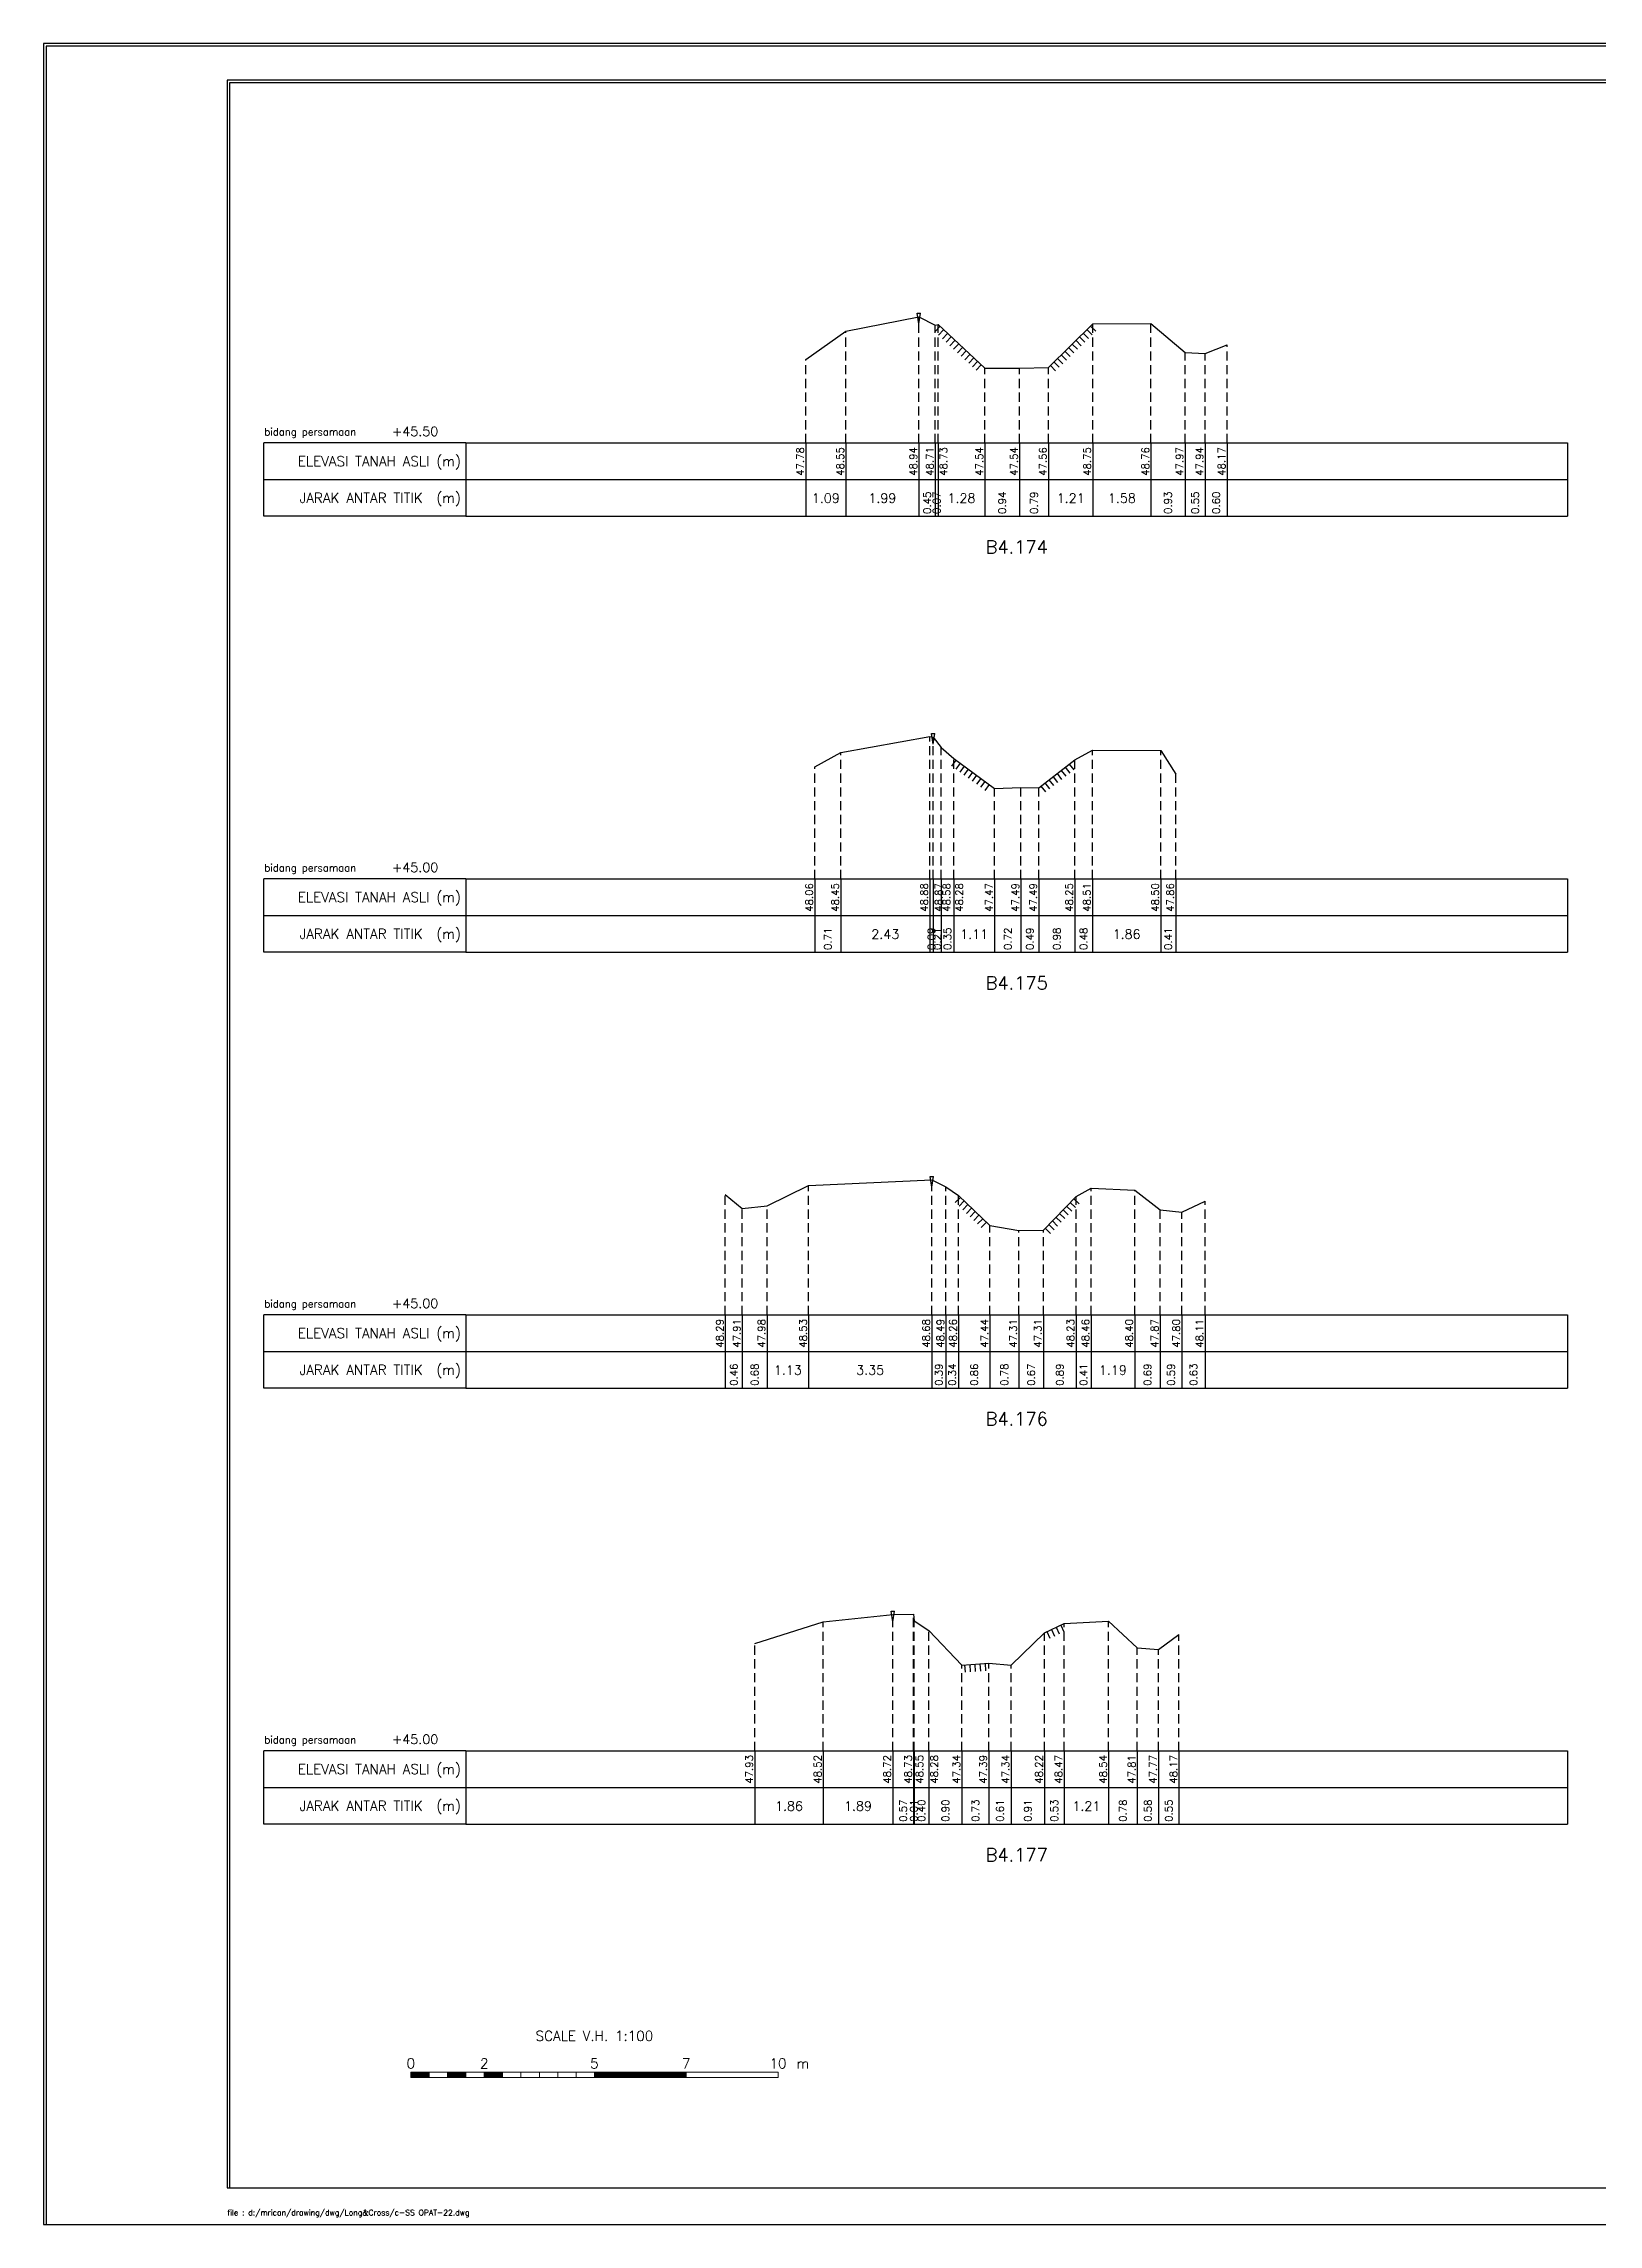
# Model space of a CAD drawing. Header units: inches. Extents: x -11 to 3175, y -842 to -783.
# Drawn here: x 1801 to 1843.3, y -842 to -782.6 of the extents above; entities that cross this region are included whole.
import ezdxf
from ezdxf.enums import TextEntityAlignment as Align

# ---------------------------------------------------------------- set-up
doc = ezdxf.new("R2010")
doc.units = ezdxf.units.IN
doc.header["$MEASUREMENT"] = 0
doc.linetypes.add('DASHED2', pattern=[0.375, 0.25, -0.125])
doc.layers.add('KOP', color=7, linetype='Continuous')
doc.layers.add('pelengkap', color=7, linetype='Continuous')
doc.styles.add('ARIAL', font='arial.ttf')
doc.styles.add('battang01', font='arial.ttf')
doc.styles.add('L100', font='simplex.shx', dxfattribs={"height": 0.254})
doc.styles.add('L140', font='simplex.shx', dxfattribs={"height": 0.356})
doc.styles.add('L60', font='simplex.shx', dxfattribs={"height": 0.152})
doc.styles.add('L80', font='simplex.shx', dxfattribs={"height": 0.203})
doc.styles.add('ROMANS-N', font='ROMANS.SHX', dxfattribs={"width": 0.8})
doc.styles.add('SONDU', font='arial.ttf')
doc.styles.get("Standard").update_dxf_attribs({"font": 'simplex.shx'})
doc.styles.add('STYLE1', font='arial.ttf', dxfattribs={"height": 0.2})

# ---------------------------------------------------------------- blocks, each defined once
blk = doc.blocks.new('kop')
at = {"layer": 'KOP'}
h = blk.add_hatch(color=3, dxfattribs=at)
h.paths.add_polyline_path([(609.87, 69.8), (591.81, 69.8), (591.81, 51.91), (609.87, 51.91)])
h.paths.add_polyline_path([(592.1, 52.25), (592.1, 69.5), (609.53, 69.5), (609.53, 52.25)], flags=16)
edge = h.paths.add_edge_path(flags=0)
edge.add_line((608.87, 52.91), (601.67, 52.91))
edge.add_ellipse((597.68, 52.92), major_axis=(2.82, 2.82), ratio=1, start_angle=314.84704, end_angle=495.15296)
edge.add_line((593.69, 52.91), (592.76, 52.91))
edge.add_line((592.76, 52.91), (592.76, 58.63))
edge.add_line((592.76, 58.63), (595.43, 58.63))
edge.add_ellipse((595.43, 63.37), major_axis=(-3.35, 3.35), ratio=1, start_angle=135, end_angle=315)
edge.add_line((595.43, 68.11), (595.43, 68.84))
edge.add_line((595.43, 68.84), (601.65, 68.84))
edge.add_line((601.65, 68.84), (601.65, 58.59))
edge.add_ellipse((604.86, 58.63), major_axis=(2.26, 2.26), ratio=1, start_angle=135.57378, end_angle=315)
edge.add_line((608.06, 58.63), (608.87, 58.63))
edge.add_line((608.87, 58.63), (608.87, 52.91))
h = blk.add_hatch(dxfattribs=at)
h.set_pattern_fill('ANSI31', color=21)
h.paths.add_polyline_path([(609.53, 69.5), (592.1, 69.5), (592.1, 52.25), (609.53, 52.25)])
edge = h.paths.add_edge_path(flags=16)
edge.add_line((608.06, 58.63), (608.87, 58.63))
edge.add_line((608.87, 58.63), (608.87, 52.91))
edge.add_line((608.87, 52.91), (601.67, 52.91))
edge.add_ellipse((597.68, 52.92), major_axis=(-2.82, 2.82), ratio=1, start_angle=224.84704, end_angle=405.15296)
edge.add_line((593.69, 52.91), (592.76, 52.91))
edge.add_line((592.76, 52.91), (592.76, 58.63))
edge.add_line((592.76, 58.63), (595.43, 58.63))
edge.add_ellipse((595.43, 63.37), major_axis=(-3.35, 3.35), ratio=1, start_angle=135, end_angle=315)
edge.add_line((595.43, 68.11), (595.43, 68.84))
edge.add_line((595.43, 68.84), (601.65, 68.84))
edge.add_line((601.65, 68.84), (601.65, 58.59))
edge.add_ellipse((604.86, 58.63), major_axis=(-2.26, 2.26), ratio=1, start_angle=45.57378, end_angle=225)
h = blk.add_hatch(color=3, dxfattribs=at)
edge = h.paths.add_edge_path()
edge.add_line((601.65, 68.84), (595.43, 68.84))
edge.add_line((595.43, 68.84), (595.43, 68.11))
edge.add_ellipse((595.43, 63.37), major_axis=(-3.35, 3.35), ratio=1, start_angle=135, end_angle=315, ccw=False)
edge.add_line((595.43, 58.63), (592.76, 58.63))
edge.add_line((592.76, 58.63), (592.76, 52.91))
edge.add_line((592.76, 52.91), (593.69, 52.91))
edge.add_ellipse((597.68, 52.92), major_axis=(-2.82, 2.82), ratio=1, start_angle=-135.15296, end_angle=45.15296, ccw=False)
edge.add_line((601.67, 52.91), (608.87, 52.91))
edge.add_line((608.87, 52.91), (608.87, 58.63))
edge.add_line((608.87, 58.63), (608.06, 58.63))
edge.add_ellipse((604.86, 58.63), major_axis=(2.26, 2.26), ratio=1, start_angle=134.42622, end_angle=315, ccw=False)
edge.add_line((601.65, 58.66), (601.65, 68.84))
h = blk.add_hatch(dxfattribs=at)
h.set_pattern_fill('ANSI31', color=41)
h.paths.add_polyline_path([(595.59, 25.44), (591.99, 25.44), (591.99, 22.12), (595.59, 22.12)])
h.paths.add_polyline_path([(594.83, 23.8), (595.49, 22.51), (594.95, 22.51), (594.37, 23.59), (594.37, 22.51), (593.85, 22.51), (593.85, 24.73), (593.24, 22.51), (592.84, 22.51), (592.12, 25.05), (592.67, 25.05), (593.03, 23.54), (593.41, 25.05), (594.37, 25.05), (594.37, 23.99), (594.89, 25.05), (595.46, 25.05)], flags=16)
at = {"color": 2}
blk.add_lwpolyline([(-49.29, -9.99), (790.69, -9.99), (790.69, 583.29), (-49.29, 583.29)], close=True, dxfattribs=at)
at = {"color": 6}
blk.add_lwpolyline([(0.65, 0), (780.7, 0), (780.7, 573.3), (0.65, 573.3)], close=True, dxfattribs=at)
at = {"layer": 'KOP', "color": 5}
for p, q in [((590.8, 70.96), (590.8, 29.98)), ((590.8, 70.96), (780.7, 70.96)), ((400.9, 29.98), (400.9, 0)), ((400.9, 29.98), (590.8, 29.98)), ((590.8, 29.98), (590.8, 0))]:
    blk.add_line(p, q, dxfattribs=at)
at = {"layer": 'KOP', "color": 3}
for p, q in [((591.81, 69.8), (609.87, 69.8)), ((591.81, 51.91), (591.81, 69.8)), ((592.1, 69.5), (609.53, 69.5)), ((592.1, 52.25), (592.1, 69.5)), ((595.43, 68.84), (595.43, 68.11)), ((595.43, 68.84), (601.65, 68.84)), ((601.65, 58.59), (601.65, 68.84)), ((609.53, 69.5), (609.53, 52.25)), ((609.87, 69.8), (609.87, 51.91)), ((592.76, 52.91), (592.76, 58.63)), ((595.43, 58.63), (592.76, 58.63)), ((608.87, 58.63), (608.06, 58.63)), ((608.87, 58.63), (608.87, 52.91)), ((609.87, 51.91), (591.81, 51.91)), ((609.53, 52.25), (592.1, 52.25)), ((593.69, 52.91), (592.76, 52.91)), ((608.87, 52.91), (601.67, 52.91)), ((720.73, 43.98), (780.7, 43.98)), ((720.73, 36.98), (780.7, 36.98)), ((415.9, 29.98), (415.9, 0)), ((430.89, 29.98), (430.89, 0)), ((545.83, 29.98), (545.83, 0)), ((560.82, 29.98), (560.82, 0)), ((575.81, 29.98), (575.81, 0)), ((655.77, 29.98), (655.77, 11.99)), ((675.76, 29.98), (675.76, 0)), ((705.74, 29.98), (705.74, 0)), ((400.9, 24.99), (590.8, 24.99)), ((655.77, 23.99), (720.73, 23.99)), ((720.73, 23.99), (780.7, 23.99)), ((400.9, 19.99), (590.8, 19.99)), ((655.77, 17.99), (720.73, 17.99)), ((720.73, 17.99), (780.7, 17.99)), ((740.72, 17.99), (740.72, 0)), ((400.9, 14.99), (590.8, 14.99)), ((590.8, 6), (720.73, 6))]:
    blk.add_line(p, q, dxfattribs=at)
at = {"layer": 'KOP', "color": 4}
for p, q in [((610.79, 70.96), (610.79, 50.97)), ((720.73, 70.96), (720.73, 0)), ((590.8, 50.97), (720.73, 50.97)), ((720.73, 50.97), (780.7, 50.97)), ((590.8, 29.98), (720.73, 29.98)), ((720.73, 29.98), (780.7, 29.98)), ((590.8, 11.99), (720.73, 11.99))]:
    blk.add_line(p, q, dxfattribs=at)
at = {"layer": 'KOP', "color": 41}
blk.add_line((595.59, 22.12), (591.99, 22.12), dxfattribs=at)
for points in [[(591.99, 25.44), (595.59, 25.44)], [(592.12, 25.05), (592.67, 25.05)], [(592.12, 25.05), (592.84, 22.51)], [(592.2, 25.44), (592.42, 25.44)], [(592.63, 25.44), (592.84, 25.44)], [(592.67, 25.05), (593.03, 23.54), (593.41, 25.05)], [(593.05, 25.44), (593.26, 25.44)], [(593.24, 22.51), (593.85, 24.73)], [(593.41, 25.05), (594.37, 25.05)], [(593.48, 25.44), (593.69, 25.44)], [(593.85, 22.51), (593.85, 24.73)], [(593.9, 25.44), (594.11, 25.44)], [(594.32, 25.44), (594.53, 25.44)], [(594.37, 25.05), (594.37, 23.99)], [(594.37, 23.99), (594.89, 25.05)], [(594.75, 25.44), (594.96, 25.44)], [(594.83, 23.8), (595.46, 25.05)], [(594.83, 23.8), (595.49, 22.51)], [(594.89, 25.05), (595.46, 25.05)], [(595.17, 25.44), (595.38, 25.44)], [(592.84, 22.51), (593.24, 22.51)], [(593.85, 22.51), (594.37, 22.51)], [(594.95, 22.51), (594.37, 23.59)], [(594.37, 23.59), (594.37, 22.51)], [(594.95, 22.51), (595.49, 22.51)]]:
    blk.add_lwpolyline(points, dxfattribs=at)
at = {"layer": 'KOP', "color": 42}
for points in [[(592.2, 29.11), (592.2, 25.44)], [(592.54, 29.11), (592.54, 25.44)], [(592.96, 29.11), (592.96, 25.44)], [(593.38, 29.11), (593.38, 25.44)], [(593.81, 29.11), (593.81, 25.44)], [(594.23, 29.11), (594.23, 25.44)], [(594.65, 29.11), (594.65, 25.44)], [(595.08, 29.11), (595.08, 25.44)], [(595.5, 29.11), (595.5, 25.44)]]:
    blk.add_lwpolyline(points, dxfattribs=at)
at = {"layer": 'KOP', "color": 3}
for centre, major_axis, start_param, end_param in [((595.43, 63.37), (-3.35, 3.35), 2.356194, 5.497787), ((597.68, 52.92), (-2.82, 2.82), 3.924321, 7.071253), ((604.86, 58.63), (-2.26, 2.26), 0.785398, 3.926991)]:
    blk.add_ellipse(centre, major_axis=major_axis, ratio=1, start_param=start_param, end_param=end_param, dxfattribs=at)
at = {"layer": 'KOP', "color": 5, "style": 'SONDU'}
for s, height, width, p, p2 in [('MINISTRY OF PUBLIC WORKS AND HOUSING', 3.4982, 0.971049, (612.49, 65.4), (715.58, 65.4)), ('DIRECTORATE GENERAL OF WATER RESOURCES', 2.7485, 1.100714, (612.33, 60.62), (715.42, 60.62)), ('DIRECTORATE OF IRRIGATION AND LOWLAND', 1.9989, 1.638753, (612.52, 56.15), (715.75, 56.15))]:
    blk.add_text(s, height=height, dxfattribs=dict(at, width=width)).set_placement(p, p2, align=Align.FIT)
at = {"layer": 'KOP', "color": 3, "style": 'ROMANS-N', "width": 1.832261}
blk.add_text('Jalan Pattimura No. 20 Kebayoran Baru, Jakarta Selatan', height=1.2493, dxfattribs=at).set_placement((612.79, 53.07), (715.58, 53.07), align=Align.FIT)
at = {"layer": 'KOP', "color": 5, "style": 'ARIAL'}
blk.add_text('Subject:', height=3.252, dxfattribs=at).set_placement((593.75, 45.87))
at = {"layer": 'KOP', "color": 3}
for s, height, style, p in [('Scheme', 1.999, 'battang01', (722.75, 46.66)), (':', 2, 'battang01', (740.37, 46.56)), ('D.I MRICAN', 1.999, 'battang01', (742.66, 46.66)), ('District', 1.999, 'battang01', (722.68, 39.97)), ('KEDIRI', 1.999, 'battang01', (742.66, 39.66)), (':', 2, 'battang01', (740.38, 39.87)), ('Province', 1.999, 'battang01', (722.75, 32.66)), (':', 2, 'battang01', (740.37, 32.57)), ('EAST JAVA', 1.999, 'battang01', (742.66, 32.66)), ('Prepared by', 1.9989, 'battang01', (657.14, 25.79)), ('No. of Sheet ', 1.9989, 'battang01', (722.52, 26.68)), (':', 2, 'battang01', (740.38, 25.62)), ('in joint venture with:', 1.2493, 'SONDU', (597.56, 21.07)), ('Checked by', 1.999, 'battang01', (657.14, 19.79)), ('Register', 1.999, 'battang01', (722.52, 20.02)), (':', 2, 'battang01', (740.36, 19.92)), ('Team Leader', 1.9989, 'battang01', (657.14, 13.79)), ('Yoo, Kang-Keun', 1.9989, 'battang01', (677.26, 13.79)), ('Date :', 1.999, 'battang01', (722.52, 13.49)), ('No. of Contract :', 1.9989, 'battang01', (743.52, 13.49)), ('No.', 2, 'STYLE1', (404.73, 6.99)), ('Date', 2, 'STYLE1', (417.78, 6.99)), ('Revised', 2, 'STYLE1', (483.04, 7.17)), ('Drawn', 2, 'STYLE1', (550.92, 7.18)), ('Checked', 2, 'STYLE1', (562.62, 7.11)), ('Approv.', 2, 'STYLE1', (578.86, 7.21)), ('Acknowledge by', 1.9989, 'battang01', (592.18, 7.8)), (':', 2, 'battang01', (612.76, 7.81)), ('Approved by', 1.9989, 'battang01', (592.18, 1.8)), (':', 2, 'battang01', (612.81, 1.77)), ('Directorate of Irrigations and Lowlands', 1.9989, 'battang01', (614.08, 1.59))]:
    blk.add_text(s, height=height, dxfattribs=dict(at, style=style)).set_placement(p)
at = {"layer": 'KOP', "color": 6, "style": 'SONDU'}
blk.add_text('PT. VIRAMA KARYA (Persero)', height=2.5809, dxfattribs=at).set_placement((597.36, 26.15))
at = {"layer": 'KOP', "color": 42, "style": 'SONDU'}
blk.add_text('VIRAMA', height=0.942, dxfattribs=at).set_placement((591.3, 21.04))
at = {"layer": 'KOP', "color": 4, "style": 'SONDU'}
for s, p in [('Korean Rural Community Corporation', (592.02, 18.86)), ('PT. Wiratman', (592.02, 16.86)), ('PT. Terasis Erojaya', (591.94, 12.59)), ('PT. Tuah Agung Anugrah', (592, 14.73))]:
    blk.add_text(s, height=1.4992, dxfattribs=at).set_placement(p)
at = {"layer": 'KOP', "color": 3, "insert": (719.86, 60.77), "char_height": 2.4987, "width": 61.4394, "attachment_point": 4, "style": 'SONDU'}
blk.add_mtext('\\pi1.9124;Project Preparation Consultant (PPC)\\P\\pi3.0493;Firm For Develompent of the Mrican \\P\\pi7.7731;Irrigation System In East Java', dxfattribs=at)
at = {"layer": 'KOP', "color": 2, "insert": (597.57, 24.25), "char_height": 0.9995, "width": 48.7181, "attachment_point": 1, "style": 'SONDU'}
blk.add_mtext('Jl. Hang Tuah Raya No.26, Kebayoran Baru Jakarta Selatan 12120 Indonesia', dxfattribs=at)
blk = doc.blocks.new('*X6')
at = {"color": 0}
for p, q in [((20000, 6250), (25000, 6250)), ((20000, 6200), (25000, 6200)), ((20000, 6150), (25000, 6150)), ((20000, 6100), (25000, 6100)), ((20000, 6050), (25000, 6050))]:
    blk.add_line(p, q, dxfattribs=at)
blk = doc.blocks.new('*X5')
at = {"color": 0}
for p, q in [((14000, 6250), (15000, 6250)), ((14000, 6200), (15000, 6200)), ((14000, 6150), (15000, 6150)), ((14000, 6100), (15000, 6100)), ((14000, 6050), (15000, 6050))]:
    blk.add_line(p, q, dxfattribs=at)
blk = doc.blocks.new('*X3')
at = {"color": 0}
for p, q in [((10000, 6250), (11000, 6250)), ((10000, 6200), (11000, 6200)), ((10000, 6150), (11000, 6150)), ((10000, 6100), (11000, 6100)), ((10000, 6050), (11000, 6050))]:
    blk.add_line(p, q, dxfattribs=at)
blk = doc.blocks.new('*X4')
at = {"color": 0}
for p, q in [((12000, 6250), (13000, 6250)), ((12000, 6200), (13000, 6200)), ((12000, 6150), (13000, 6150)), ((12000, 6100), (13000, 6100)), ((12000, 6050), (13000, 6050))]:
    blk.add_line(p, q, dxfattribs=at)
blk = doc.blocks.new('c100')
at = {"color": 2}
blk.add_lwpolyline([(-5, -1), (79.1, -1), (79.1, 58.4), (-5, 58.4)], close=True, dxfattribs=at)
at = {"color": 6}
blk.add_lwpolyline([(0, 0), (78.1, 0), (78.1, 57.4), (0, 57.4)], close=True, dxfattribs=at)
at = {"color": 3, "lineweight": 0}
for points in [[(5, 3), (5.5, 3), (5.5, 3.15), (5, 3.15)], [(5.5, 3), (6, 3), (6, 3.15), (5.5, 3.15)], [(6, 3), (6.5, 3), (6.5, 3.15), (6, 3.15)], [(6.5, 3), (7, 3), (7, 3.15), (6.5, 3.15)], [(7, 3), (7.5, 3), (7.5, 3.15), (7, 3.15)], [(7.5, 3), (8, 3), (8, 3.15), (7.5, 3.15)], [(8, 3), (8.5, 3), (8.5, 3.15), (8, 3.15)], [(8.5, 3), (9, 3), (9, 3.15), (8.5, 3.15)], [(9, 3), (9.5, 3), (9.5, 3.15), (9, 3.15)], [(9.5, 3), (10, 3), (10, 3.15), (9.5, 3.15)], [(10, 3), (12.5, 3), (12.5, 3.15), (10, 3.15)], [(12.5, 3), (15, 3), (15, 3.15), (12.5, 3.15)]]:
    blk.add_lwpolyline(points, close=True, dxfattribs=at)
at = {"color": 1, "lineweight": 0, "xscale": 0.0005, "yscale": 0.0005, "zscale": 0.0005}
for name in ['*X3', '*X4', '*X5', '*X6']:
    blk.add_blockref(name, (0, 0), dxfattribs=at)
at = {"color": 3}
for s, p in [('SCALE V.H. 1:100', (10, 4)), ('0', (5, 3.25)), ('2', (7, 3.25)), ('5', (10, 3.25)), ('7', (12.5, 3.25)), ('10', (15, 3.25))]:
    blk.add_text(s, height=0.27, dxfattribs=at).set_placement(p, align=Align.CENTER)
blk.add_text('m', height=0.27, dxfattribs=at).set_placement((15.5, 3.25))
blk = doc.blocks.new('das2')
at = {"color": 5, "linetype": 'Continuous'}
for q in [(0, 1), (17.75, 1)]:
    blk.add_line((2.75, 1), q, dxfattribs=at)
at = {"color": 3, "linetype": 'Continuous'}
for p, q in [((2.75, 1), (2.75, 0)), ((17.75, 1), (17.75, 0)), ((0, 0.5), (17.75, 0.5)), ((2.75, 0), (0, 0)), ((2.75, 0), (17.75, 0))]:
    blk.add_line(p, q, dxfattribs=at)
blk.add_lwpolyline([(0, 0), (0, 1)], dxfattribs=at)
blk.add_text('bidang persamaan', height=0.1, dxfattribs=at).set_placement((0.005, 1.1))
at = {"color": 5, "linetype": 'Continuous'}
for s, p in [('ELEVASI TANAH ASLI (m)', (2.683, 0.683)), ('JARAK ANTAR TITIK  (m)', (2.683, 0.183))]:
    blk.add_text(s, height=0.135, dxfattribs=at).set_placement(p, align=Align.RIGHT)
blk = doc.blocks.new('gbrpatok')
at = {"color": 2, "linetype": 'Continuous'}
for p, q in [((-0.00045, 0.00096), (0.00045, 0.00096)), ((0, -0.00196), (-0.00045, 0.00096)), ((0, -0.00196), (0.00045, 0.00096))]:
    blk.add_line(p, q, dxfattribs=at)

msp = doc.modelspace()

# ---------------------------------------------------------------- linework, layer by layer
at = {"color": 2, "linetype": 'Continuous', "lineweight": -3}
for p, q in [((1821.755, -791.207), (1822.847, -790.433)), ((1822.847, -790.433), (1824.836, -790.039)), ((1824.836, -790.039), (1825.284, -790.272)), ((1825.284, -790.272), (1825.357, -790.254)), ((1825.357, -790.254), (1826.633, -791.444)), ((1828.366, -791.421), (1829.572, -790.235)), ((1829.572, -790.235), (1831.155, -790.224)), ((1831.155, -790.224), (1832.085, -791.01)), ((1832.085, -791.01), (1832.631, -791.044)), ((1832.631, -791.044), (1833.232, -790.808)), ((1826.633, -791.444), (1827.577, -791.44)), ((1827.577, -791.44), (1828.366, -791.421)), ((1822.708, -801.913), (1825.133, -801.477)), ((1825.133, -801.477), (1825.228, -801.487)), ((1825.228, -801.487), (1825.442, -801.775)), ((1825.442, -801.775), (1825.787, -802.075)), ((1829.08, -802.112), (1829.563, -801.844)), ((1829.563, -801.844), (1831.424, -801.858)), ((1831.424, -801.858), (1831.831, -802.5)), ((1822.002, -802.303), (1822.708, -801.913)), ((1825.787, -802.075), (1826.897, -802.889)), ((1828.102, -802.867), (1829.08, -802.112)), ((1826.897, -802.889), (1827.615, -802.866)), ((1827.615, -802.866), (1828.102, -802.867)), ((1820.703, -814.257), (1821.834, -813.706)), ((1821.834, -813.706), (1825.186, -813.551)), ((1825.186, -813.551), (1825.573, -813.742)), ((1825.573, -813.742), (1825.916, -813.977)), ((1829.116, -813.999), (1829.524, -813.773)), ((1829.524, -813.773), (1830.714, -813.832)), ((1819.565, -813.947), (1820.027, -814.327)), ((1820.027, -814.327), (1820.703, -814.257)), ((1825.916, -813.977), (1826.772, -814.796)), ((1828.227, -814.918), (1829.116, -813.999)), ((1830.714, -813.832), (1831.409, -814.367)), ((1831.409, -814.367), (1831.997, -814.432)), ((1831.997, -814.432), (1832.631, -814.125)), ((1826.772, -814.796), (1827.556, -814.925)), ((1827.556, -814.925), (1828.227, -814.918)), ((1820.367, -826.174), (1822.231, -825.584)), ((1822.231, -825.584), (1824.124, -825.39)), ((1824.124, -825.39), (1824.693, -825.377)), ((1824.693, -825.377), (1824.704, -825.561)), ((1824.704, -825.561), (1825.106, -825.826)), ((1828.258, -825.884), (1828.791, -825.633)), ((1828.791, -825.633), (1830.004, -825.567)), ((1830.004, -825.567), (1830.782, -826.299)), ((1825.106, -825.826), (1826.01, -826.764)), ((1827.349, -826.764), (1828.258, -825.884)), ((1831.365, -826.341), (1831.919, -825.933)), ((1826.01, -826.764), (1826.742, -826.717)), ((1826.742, -826.717), (1827.349, -826.764)), ((1830.782, -826.299), (1831.365, -826.341))]:
    msp.add_line(p, q, dxfattribs=at)
at = {"color": 1, "linetype": 'DASHED2', "lineweight": -3}
for p, q in [((1822.847, -793.482), (1822.847, -790.433)), ((1824.836, -793.482), (1824.836, -790.039)), ((1825.284, -793.482), (1825.284, -790.272)), ((1825.357, -793.482), (1825.357, -790.254)), ((1829.572, -793.482), (1829.572, -790.235)), ((1831.155, -793.482), (1831.155, -790.224)), ((1821.755, -793.482), (1821.755, -791.207)), ((1832.085, -793.482), (1832.085, -791.01)), ((1832.631, -793.482), (1832.631, -791.044)), ((1833.232, -793.482), (1833.232, -790.808)), ((1826.633, -793.482), (1826.633, -791.444)), ((1827.577, -793.482), (1827.577, -791.44)), ((1828.366, -793.482), (1828.366, -791.421)), ((1825.133, -805.358), (1825.133, -801.477)), ((1825.228, -805.358), (1825.228, -801.487)), ((1825.442, -805.358), (1825.442, -801.775)), ((1829.563, -805.358), (1829.563, -801.844)), ((1831.424, -805.358), (1831.424, -801.858)), ((1822.002, -805.358), (1822.002, -802.303)), ((1822.708, -805.358), (1822.708, -801.913)), ((1825.787, -805.358), (1825.787, -802.075)), ((1829.08, -805.358), (1829.08, -802.112)), ((1826.897, -805.358), (1826.897, -802.889)), ((1827.615, -805.358), (1827.615, -802.866)), ((1828.102, -805.358), (1828.102, -802.867)), ((1831.831, -805.358), (1831.831, -802.5)), ((1821.834, -817.232), (1821.834, -813.706)), ((1825.186, -817.232), (1825.186, -813.551)), ((1825.573, -817.232), (1825.573, -813.742)), ((1829.524, -817.232), (1829.524, -813.773)), ((1819.565, -817.232), (1819.565, -813.947)), ((1820.027, -817.232), (1820.027, -814.327)), ((1820.703, -817.232), (1820.703, -814.257)), ((1825.916, -817.232), (1825.916, -813.977)), ((1829.116, -817.232), (1829.116, -813.999)), ((1830.714, -817.232), (1830.714, -813.832)), ((1831.409, -817.232), (1831.409, -814.367)), ((1832.631, -817.232), (1832.631, -814.125)), ((1826.772, -817.232), (1826.772, -814.796)), ((1827.556, -817.232), (1827.556, -814.925)), ((1828.227, -817.232), (1828.227, -814.918)), ((1831.997, -817.232), (1831.997, -814.432)), ((1822.231, -829.107), (1822.231, -825.584)), ((1824.124, -829.107), (1824.124, -825.39)), ((1824.693, -829.107), (1824.693, -825.377)), ((1824.704, -829.107), (1824.704, -825.561)), ((1828.791, -829.107), (1828.791, -825.633)), ((1830.004, -829.107), (1830.004, -825.567)), ((1820.367, -829.107), (1820.367, -826.174)), ((1825.106, -829.107), (1825.106, -825.826)), ((1828.258, -829.107), (1828.258, -825.884)), ((1831.919, -829.107), (1831.919, -825.933)), ((1826.01, -829.107), (1826.01, -826.764)), ((1826.742, -829.107), (1826.742, -826.717)), ((1827.349, -829.107), (1827.349, -826.764)), ((1830.782, -829.107), (1830.782, -826.299)), ((1831.365, -829.107), (1831.365, -826.341))]:
    msp.add_line(p, q, dxfattribs=at)
at = {"color": 1, "linetype": 'Continuous', "lineweight": -3}
for p, q in [((1821.755, -793.482), (1821.755, -795.482)), ((1822.847, -793.482), (1822.847, -795.482)), ((1824.836, -793.482), (1824.836, -795.482)), ((1825.284, -793.482), (1825.284, -795.482)), ((1825.357, -793.482), (1825.357, -795.482)), ((1826.633, -793.482), (1826.633, -795.482)), ((1827.577, -793.482), (1827.577, -795.482)), ((1828.366, -793.482), (1828.366, -795.482)), ((1829.572, -793.482), (1829.572, -795.482)), ((1831.155, -793.482), (1831.155, -795.482)), ((1832.085, -793.482), (1832.085, -795.482)), ((1832.631, -793.482), (1832.631, -795.482)), ((1833.232, -793.482), (1833.232, -795.482)), ((1822.002, -805.358), (1822.002, -807.358)), ((1822.708, -805.358), (1822.708, -807.358)), ((1825.133, -805.358), (1825.133, -807.358)), ((1825.228, -805.358), (1825.228, -807.358)), ((1825.442, -805.358), (1825.442, -807.358)), ((1825.787, -805.358), (1825.787, -807.358)), ((1826.897, -805.358), (1826.897, -807.358)), ((1827.615, -805.358), (1827.615, -807.358)), ((1828.102, -805.358), (1828.102, -807.358)), ((1829.08, -805.358), (1829.08, -807.358)), ((1829.563, -805.358), (1829.563, -807.358)), ((1831.424, -805.358), (1831.424, -807.358)), ((1831.831, -805.358), (1831.831, -807.358)), ((1819.565, -817.232), (1819.565, -819.232)), ((1820.027, -817.232), (1820.027, -819.232)), ((1820.703, -817.232), (1820.703, -819.232)), ((1821.834, -817.232), (1821.834, -819.232)), ((1825.186, -817.232), (1825.186, -819.232)), ((1825.573, -817.232), (1825.573, -819.232)), ((1825.916, -817.232), (1825.916, -819.232)), ((1826.772, -817.232), (1826.772, -819.232)), ((1827.556, -817.232), (1827.556, -819.232)), ((1828.227, -817.232), (1828.227, -819.232)), ((1829.116, -817.232), (1829.116, -819.232)), ((1829.524, -817.232), (1829.524, -819.232)), ((1830.714, -817.232), (1830.714, -819.232)), ((1831.409, -817.232), (1831.409, -819.232)), ((1831.997, -817.232), (1831.997, -819.232)), ((1832.631, -817.232), (1832.631, -819.232)), ((1820.367, -829.107), (1820.367, -831.107)), ((1822.231, -829.107), (1822.231, -831.107)), ((1824.124, -829.107), (1824.124, -831.107)), ((1824.693, -829.107), (1824.693, -831.107)), ((1824.704, -829.107), (1824.704, -831.107)), ((1825.106, -829.107), (1825.106, -831.107)), ((1826.01, -829.107), (1826.01, -831.107)), ((1826.742, -829.107), (1826.742, -831.107)), ((1827.349, -829.107), (1827.349, -831.107)), ((1828.258, -829.107), (1828.258, -831.107)), ((1828.791, -829.107), (1828.791, -831.107)), ((1830.004, -829.107), (1830.004, -831.107)), ((1830.782, -829.107), (1830.782, -831.107)), ((1831.365, -829.107), (1831.365, -831.107)), ((1831.919, -829.107), (1831.919, -831.107))]:
    msp.add_line(p, q, dxfattribs=at)
at = {"layer": 'pelengkap', "color": 1, "linetype": 'Continuous', "lineweight": -3}
for p, q in [((1825.408, -790.302), (1825.271, -790.448)), ((1825.51, -790.397), (1825.374, -790.544)), ((1825.613, -790.493), (1825.476, -790.639)), ((1825.715, -790.588), (1825.579, -790.735)), ((1829.214, -790.587), (1829.355, -790.729)), ((1829.314, -790.489), (1829.454, -790.631)), ((1829.414, -790.39), (1829.554, -790.533)), ((1829.514, -790.292), (1829.654, -790.435)), ((1825.817, -790.684), (1825.681, -790.83)), ((1825.92, -790.779), (1825.783, -790.926)), ((1826.022, -790.875), (1825.886, -791.021)), ((1826.125, -790.97), (1825.988, -791.117)), ((1826.227, -791.066), (1826.091, -791.212)), ((1826.329, -791.161), (1826.193, -791.307)), ((1828.615, -791.176), (1828.756, -791.318)), ((1828.715, -791.078), (1828.856, -791.22)), ((1828.815, -790.979), (1828.955, -791.122)), ((1828.915, -790.881), (1829.055, -791.024)), ((1829.015, -790.783), (1829.155, -790.926)), ((1829.115, -790.685), (1829.255, -790.828)), ((1826.432, -791.257), (1826.296, -791.403)), ((1826.534, -791.352), (1826.398, -791.498)), ((1828.416, -791.372), (1828.556, -791.515)), ((1828.516, -791.274), (1828.656, -791.417)), ((1825.844, -802.116), (1825.725, -802.277)), ((1825.956, -802.199), (1825.838, -802.36)), ((1826.069, -802.282), (1825.951, -802.443)), ((1826.182, -802.364), (1826.064, -802.526)), ((1826.295, -802.447), (1826.177, -802.608)), ((1828.601, -802.481), (1828.723, -802.64)), ((1828.712, -802.396), (1828.834, -802.554)), ((1828.823, -802.31), (1828.945, -802.469)), ((1828.933, -802.225), (1829.056, -802.383)), ((1826.408, -802.53), (1826.29, -802.691)), ((1826.521, -802.613), (1826.403, -802.774)), ((1826.634, -802.696), (1826.515, -802.857)), ((1826.747, -802.778), (1826.628, -802.94)), ((1828.158, -802.824), (1828.28, -802.982)), ((1828.269, -802.738), (1828.391, -802.896)), ((1828.379, -802.653), (1828.502, -802.811)), ((1828.49, -802.567), (1828.612, -802.725)), ((1825.967, -814.026), (1825.828, -814.17)), ((1826.068, -814.123), (1825.93, -814.267)), ((1826.169, -814.219), (1826.031, -814.364)), ((1826.27, -814.316), (1826.132, -814.461)), ((1828.763, -814.365), (1828.906, -814.504)), ((1828.86, -814.264), (1829.004, -814.403)), ((1828.957, -814.164), (1829.101, -814.303)), ((1829.055, -814.063), (1829.198, -814.202)), ((1826.371, -814.413), (1826.233, -814.558)), ((1826.472, -814.51), (1826.334, -814.654)), ((1826.574, -814.607), (1826.435, -814.751)), ((1826.675, -814.703), (1826.536, -814.848)), ((1828.276, -814.868), (1828.42, -815.007)), ((1828.373, -814.768), (1828.517, -814.907)), ((1828.471, -814.667), (1828.614, -814.806)), ((1828.568, -814.566), (1828.712, -814.705)), ((1828.665, -814.466), (1828.809, -814.605)), ((1828.321, -825.854), (1828.406, -826.035)), ((1828.448, -825.794), (1828.533, -825.975)), ((1828.574, -825.735), (1828.66, -825.916)), ((1828.701, -825.675), (1828.786, -825.856)), ((1826.08, -826.759), (1826.093, -826.959)), ((1826.22, -826.75), (1826.232, -826.95)), ((1826.359, -826.741), (1826.372, -826.941)), ((1826.499, -826.732), (1826.512, -826.932)), ((1826.639, -826.723), (1826.651, -826.923))]:
    msp.add_line(p, q, dxfattribs=at)

# ---------------------------------------------------------------- block references
at = {"color": 2, "linetype": 'Continuous', "lineweight": -3}
msp.add_blockref('c100', (1806, -841), dxfattribs=at)
for name, p, xscale, yscale, zscale in [('kop', (1806, -841), 0.1, 0.1, 0.1), ('das2', (1807, -795.475), 2, 2, 2), ('das2', (1807, -807.35), 2, 2, 2), ('das2', (1807, -819.225), 2, 2, 2), ('das2', (1807, -831.1), 2, 2, 2)]:
    msp.add_blockref(name, p, dxfattribs=dict(at, xscale=xscale, yscale=yscale, zscale=zscale))
at = {"color": 1, "linetype": 'Continuous', "lineweight": -3, "xscale": 100, "yscale": 100, "zscale": 100}
for p in [(1824.836, -790.039), (1825.228, -801.487), (1825.186, -813.551), (1824.124, -825.39)]:
    msp.add_blockref('gbrpatok', p, dxfattribs=at)

# ---------------------------------------------------------------- texts
at = {"color": 3, "linetype": 'Continuous', "lineweight": -3, "style": 'L100'}
for s, p in [('+45.50', (1811.116, -793.29)), ('1.09', (1822.301, -795.107)), ('1.99', (1823.841, -795.107)), ('1.28', (1825.995, -795.107)), ('1.21', (1828.969, -795.107)), ('1.58', (1830.364, -795.107)), ('+45.00', (1811.116, -805.165)), ('2.43', (1823.921, -806.983)), ('1.11', (1826.342, -806.983)), ('1.86', (1830.493, -806.983)), ('+45.00', (1811.116, -817.04)), ('1.13', (1821.268, -818.857)), ('3.35', (1823.51, -818.857)), ('1.19', (1830.119, -818.857)), ('+45.00', (1811.116, -828.915)), ('1.86', (1821.299, -830.732)), ('1.89', (1823.177, -830.732)), ('1.21', (1829.398, -830.732))]:
    msp.add_text(s, height=0.254, dxfattribs=at).set_placement(p, align=Align.CENTER)
at = {"color": 3, "linetype": 'Continuous', "lineweight": -3, "style": 'L80'}
for s, p in [('47.78', (1821.705, -793.982)), ('48.55', (1822.797, -793.982)), ('48.94', (1824.786, -793.982)), ('48.71', (1825.234, -793.982)), ('48.73', (1825.606, -793.982)), ('47.54', (1826.583, -793.982)), ('47.54', (1827.527, -793.982)), ('47.56', (1828.316, -793.982)), ('48.75', (1829.521, -793.982)), ('48.76', (1831.105, -793.982)), ('47.97', (1832.035, -793.982)), ('47.94', (1832.581, -793.982)), ('48.17', (1833.182, -793.982)), ('48.06', (1821.952, -805.857)), ('48.45', (1822.658, -805.857)), ('48.88', (1825.083, -805.857)), ('48.87', (1825.478, -805.857)), ('48.58', (1825.692, -805.857)), ('48.28', (1826.037, -805.857)), ('47.47', (1826.847, -805.857)), ('47.49', (1827.565, -805.857)), ('47.49', (1828.052, -805.857)), ('48.25', (1829.03, -805.857)), ('48.51', (1829.513, -805.857)), ('48.50', (1831.374, -805.857)), ('47.86', (1831.78, -805.857)), ('48.29', (1819.515, -817.732)), ('47.91', (1819.977, -817.732)), ('47.98', (1820.652, -817.732)), ('48.53', (1821.784, -817.732)), ('48.68', (1825.135, -817.732)), ('48.49', (1825.523, -817.732)), ('48.26', (1825.866, -817.732)), ('47.44', (1826.722, -817.732)), ('47.31', (1827.506, -817.732)), ('47.31', (1828.177, -817.732)), ('48.23', (1829.066, -817.732)), ('48.46', (1829.474, -817.732)), ('48.40', (1830.664, -817.732)), ('47.87', (1831.359, -817.732)), ('47.80', (1831.947, -817.732)), ('48.11', (1832.581, -817.732)), ('47.93', (1820.317, -829.607)), ('48.52', (1822.181, -829.607)), ('48.72', (1824.073, -829.607)), ('48.73', (1824.643, -829.607)), ('48.55', (1824.954, -829.607)), ('48.28', (1825.355, -829.607)), ('47.34', (1825.96, -829.607)), ('47.39', (1826.691, -829.607)), ('47.34', (1827.299, -829.607)), ('48.22', (1828.208, -829.607)), ('48.47', (1828.741, -829.607)), ('48.54', (1829.954, -829.607)), ('47.81', (1830.732, -829.607)), ('47.77', (1831.315, -829.607)), ('48.17', (1831.869, -829.607))]:
    msp.add_text(s, height=0.203, rotation=90, dxfattribs=at).set_placement(p, align=Align.CENTER)
for s, p in [('0.45', (1825.06, -795.107)), ('0.07', (1825.32, -795.107)), ('0.94', (1827.105, -795.107)), ('0.79', (1827.972, -795.107)), ('0.93', (1831.62, -795.107)), ('0.55', (1832.358, -795.107)), ('0.60', (1832.931, -795.107)), ('0.71', (1822.355, -806.983)), ('0.09', (1825.181, -806.983)), ('0.21', (1825.335, -806.983)), ('0.35', (1825.614, -806.983)), ('0.72', (1827.256, -806.983)), ('0.49', (1827.859, -806.983)), ('0.98', (1828.591, -806.983)), ('0.48', (1829.321, -806.983)), ('0.41', (1831.627, -806.983)), ('0.46', (1819.796, -818.857)), ('0.68', (1820.365, -818.857)), ('0.39', (1825.379, -818.857)), ('0.34', (1825.745, -818.857)), ('0.86', (1826.344, -818.857)), ('0.78', (1827.164, -818.857)), ('0.67', (1827.892, -818.857)), ('0.89', (1828.672, -818.857)), ('0.41', (1829.32, -818.857)), ('0.69', (1831.062, -818.857)), ('0.59', (1831.703, -818.857)), ('0.63', (1832.314, -818.857)), ('0.57', (1824.408, -830.732)), ('0.01', (1824.699, -830.732)), ('0.40', (1824.905, -830.732)), ('0.90', (1825.558, -830.732)), ('0.73', (1826.376, -830.732)), ('0.61', (1827.045, -830.732)), ('0.91', (1827.803, -830.732)), ('0.53', (1828.524, -830.732)), ('0.78', (1830.393, -830.732)), ('0.58', (1831.074, -830.732)), ('0.55', (1831.642, -830.732))]:
    msp.add_text(s, height=0.203, rotation=90, dxfattribs=at).set_placement(p, align=Align.MIDDLE_CENTER)
at = {"color": 4, "linetype": 'Continuous', "lineweight": -3, "style": 'L140'}
for s, p in [('B4.174', (1827.5, -796.487)), ('B4.175', (1827.5, -808.362)), ('B4.176', (1827.5, -820.237)), ('B4.177', (1827.5, -832.112))]:
    msp.add_text(s, height=0.356, dxfattribs=at).set_placement(p, align=Align.CENTER)
at = {"color": 2, "linetype": 'Continuous', "lineweight": -3, "style": 'L60'}
msp.add_text('file : d:/mrican/drawing/dwg/Long&Cross/c-SS OPAT-22.dwg', height=0.152, dxfattribs=at).set_placement((1806, -841.8), align=Align.BOTTOM_LEFT)

doc.saveas('drawing.dxf')
